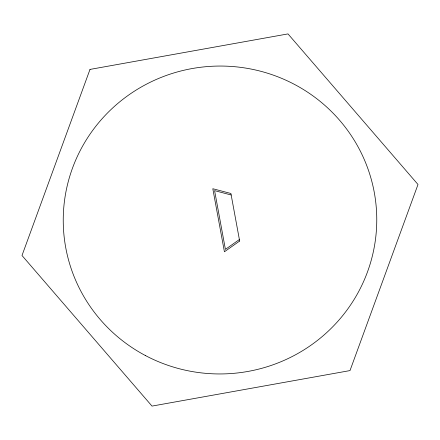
<?xml version="1.0" encoding="UTF-8"?>
<svg xmlns="http://www.w3.org/2000/svg" width="440" height="440" viewBox="0 0 440 440"><rect width="100%" height="100%" fill="white"/><g stroke="black" fill="none" stroke-linecap="round" stroke-linejoin="round"><path stroke-width="0.66" d="M239.355 239.547L225.412 249.37L214.588 190.63L231.149 194.986M89.997 69.416L22 255.503L152.004 406.093L350.004 370.584L418 184.498L287.997 33.907L89.997 69.416M239.657 241.032L224.417 251.768L212.806 188.733L230.901 193.485L239.657 241.032M145.519 355.597A156.772 153.945 -2.8 0 0 376.701 215.336A156.772 153.945 -2.8 0 0 137.781 89.067A156.772 153.945 -2.8 0 0 145.519 355.597"/></g></svg>
